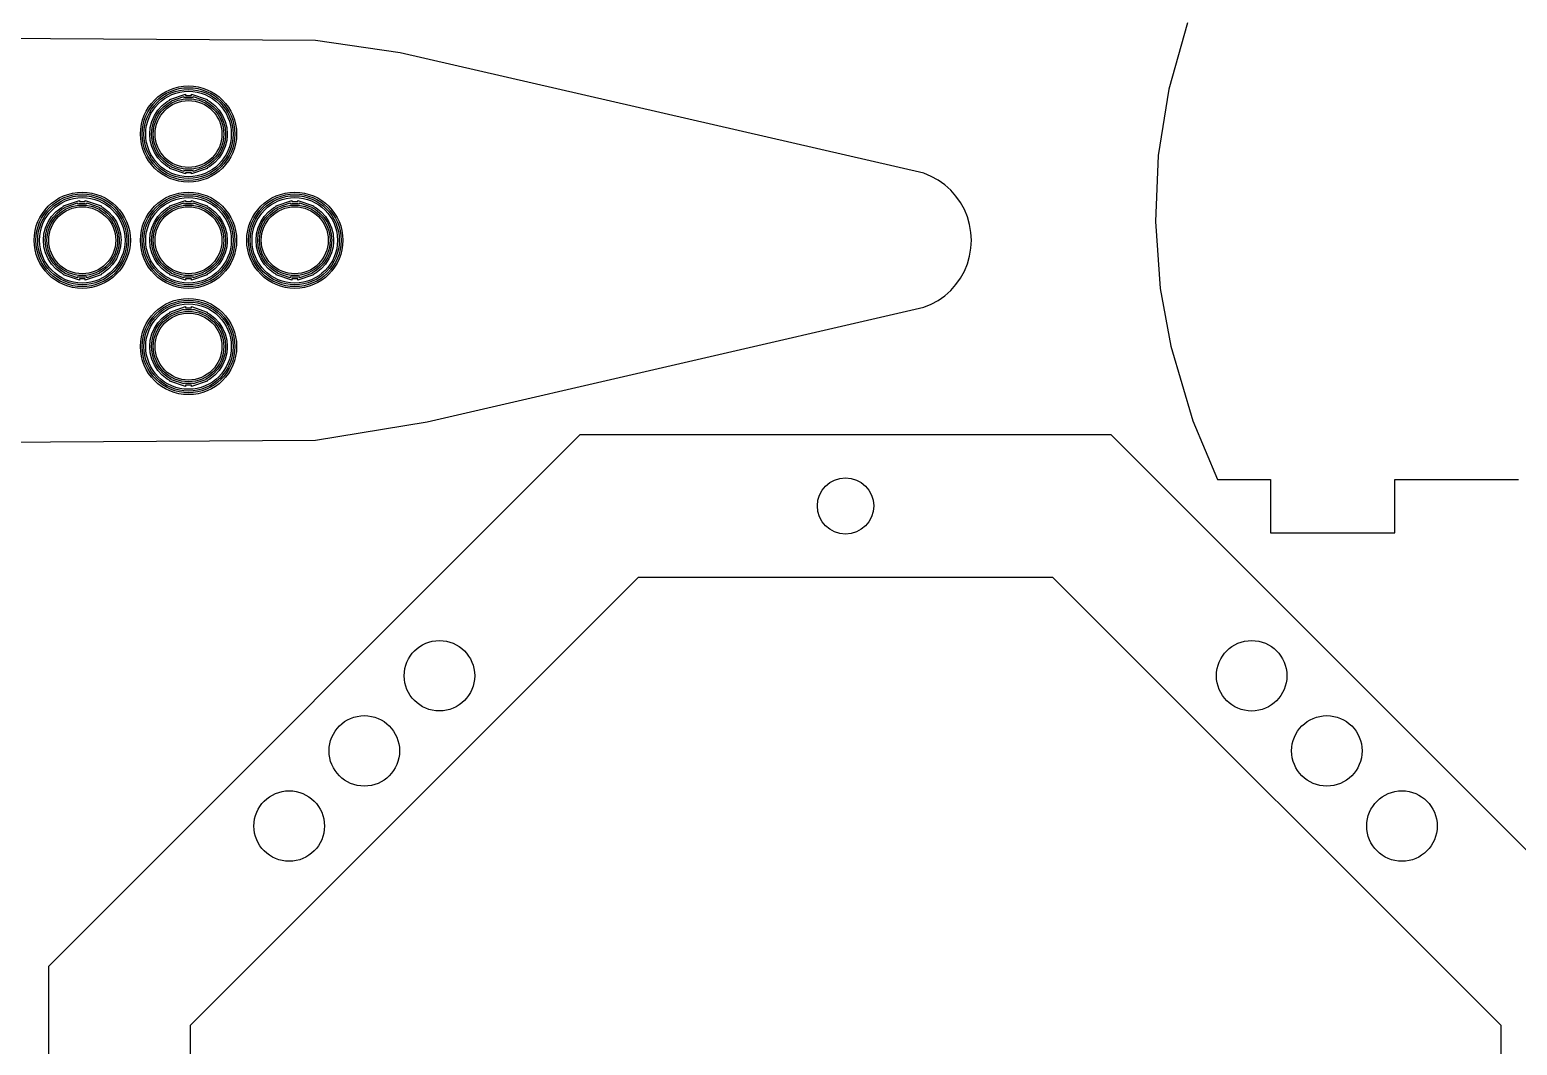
# Model space of a CAD drawing. Header units: millimetres. Extents: x -214 to 214, y -114 to 114.
# Drawn here: x 39.5 to 123.5, y -57.9 to -0.6 of the extents above; entities that cross this region are included whole.
import ezdxf

# ---------------------------------------------------------------- set-up
doc = ezdxf.new("R2010")
doc.units = ezdxf.units.MM
doc.layers.add('1', color=7, linetype='CONTINUOUS')

msp = doc.modelspace()

# ---------------------------------------------------------------- linework, layer by layer
at = {"layer": '1', "color": 0}
for p, q in [((104.871, -0.215), (103.831, -3.966)), ((55.638, -1.224), (24.915, -1.011)), ((60.425, -1.924), (55.638, -1.224)), ((89.998, -8.717), (60.425, -1.924)), ((103.831, -3.966), (103.229, -7.717)), ((103.229, -7.717), (103.064, -11.437)), ((90.413, -8.889), (89.998, -8.717)), ((90.806, -9.107), (90.413, -8.889)), ((91.172, -9.367), (90.806, -9.107)), ((91.507, -9.667), (91.172, -9.367)), ((91.806, -10.002), (91.507, -9.667)), ((92.065, -10.369), (91.806, -10.002)), ((92.283, -10.762), (92.065, -10.369)), ((92.454, -11.177), (92.283, -10.762)), ((92.579, -11.609), (92.454, -11.177)), ((92.654, -12.052), (92.579, -11.609)), ((103.064, -11.437), (103.339, -15.22)), ((92.679, -12.5), (92.654, -12.052)), ((92.654, -12.948), (92.679, -12.5)), ((92.454, -13.823), (92.579, -13.391)), ((92.579, -13.391), (92.654, -12.948)), ((92.065, -14.631), (92.283, -14.238)), ((92.283, -14.238), (92.454, -13.823)), ((91.507, -15.333), (91.806, -14.998)), ((91.806, -14.998), (92.065, -14.631)), ((90.413, -16.111), (90.806, -15.893)), ((90.806, -15.893), (91.172, -15.633)), ((91.172, -15.633), (91.507, -15.333)), ((103.339, -15.22), (103.929, -18.47)), ((61.949, -22.753), (89.998, -16.283)), ((89.998, -16.283), (90.413, -16.111)), ((103.929, -18.47), (105.186, -22.69)), ((70.568, -23.49), (40.562, -53.496)), ((55.637, -23.776), (61.949, -22.753)), ((100.576, -23.49), (70.568, -23.49)), ((130.582, -53.496), (100.576, -23.49)), ((105.186, -22.69), (106.565, -26.01)), ((24.914, -23.989), (55.637, -23.776)), ((106.565, -26.01), (109.562, -26.01)), ((109.562, -26.01), (109.562, -29.01)), ((116.582, -26.01), (123.562, -26.01)), ((116.582, -29.01), (116.582, -26.01)), ((109.562, -29.01), (116.582, -29.01)), ((48.582, -56.817), (73.89, -31.51)), ((73.89, -31.51), (97.255, -31.51)), ((97.255, -31.51), (122.562, -56.817)), ((40.562, -53.496), (40.562, -82.5)), ((48.583, -80.182), (48.582, -56.817)), ((122.562, -56.817), (122.562, -80.182))]:
    msp.add_line(p, q, dxfattribs=at)
at = {"layer": '1', "color": 1}
for p, q in [((46.745, -5.155), (46.991, -4.889)), ((46.825, -5.217), (47.059, -4.962)), ((46.991, -4.889), (47.276, -4.666)), ((47.059, -4.962), (47.331, -4.75)), ((47.276, -4.666), (47.417, -4.59)), ((47.331, -4.75), (47.517, -4.65)), ((47.417, -4.554), (48.311, -4.247)), ((47.417, -4.59), (47.417, -4.554)), ((47.517, -4.625), (48.211, -4.387)), ((47.517, -4.65), (47.517, -4.625)), ((48.211, -4.387), (48.211, -4.432)), ((48.211, -4.432), (48.304, -4.416)), ((48.304, -4.416), (48.647, -4.416)), ((48.311, -4.247), (48.311, -4.316)), ((48.311, -4.316), (48.64, -4.316)), ((48.64, -4.316), (48.64, -4.247)), ((48.64, -4.247), (49.534, -4.554)), ((48.647, -4.416), (48.74, -4.432)), ((48.74, -4.432), (48.74, -4.387)), ((48.74, -4.387), (49.434, -4.625)), ((49.434, -4.625), (49.434, -4.65)), ((49.434, -4.65), (49.62, -4.75)), ((49.534, -4.554), (49.534, -4.59)), ((49.534, -4.59), (49.675, -4.666)), ((49.62, -4.75), (49.892, -4.962)), ((49.675, -4.666), (49.96, -4.889)), ((49.892, -4.962), (50.126, -5.217)), ((49.96, -4.889), (50.206, -5.155)), ((46.314, -6.14), (46.402, -5.789)), ((46.402, -5.789), (46.549, -5.457)), ((46.413, -6.156), (46.497, -5.822)), ((46.497, -5.822), (46.638, -5.504)), ((46.549, -5.457), (46.745, -5.155)), ((46.638, -5.504), (46.825, -5.217)), ((50.126, -5.217), (50.313, -5.504)), ((50.206, -5.155), (50.402, -5.457)), ((50.313, -5.504), (50.454, -5.822)), ((50.402, -5.457), (50.549, -5.789)), ((50.454, -5.822), (50.538, -6.156)), ((50.549, -5.789), (50.637, -6.14)), ((46.285, -6.499), (46.314, -6.14)), ((46.314, -6.86), (46.285, -6.499)), ((46.385, -6.499), (46.413, -6.156)), ((46.413, -6.844), (46.385, -6.499)), ((50.538, -6.156), (50.566, -6.503)), ((50.556, -6.602), (50.538, -6.845)), ((50.566, -6.503), (50.556, -6.602)), ((50.637, -6.14), (50.666, -6.504)), ((50.658, -6.584), (50.637, -6.861)), ((50.666, -6.504), (50.658, -6.584)), ((46.402, -7.211), (46.314, -6.86)), ((46.549, -7.543), (46.402, -7.211)), ((46.497, -7.178), (46.413, -6.844)), ((46.638, -7.496), (46.497, -7.178)), ((46.745, -7.845), (46.549, -7.543)), ((46.825, -7.783), (46.638, -7.496)), ((50.313, -7.496), (50.126, -7.783)), ((50.402, -7.543), (50.206, -7.845)), ((50.453, -7.181), (50.313, -7.496)), ((50.548, -7.213), (50.402, -7.543)), ((50.538, -6.845), (50.453, -7.181)), ((50.637, -6.861), (50.548, -7.213)), ((46.991, -8.111), (46.745, -7.845)), ((47.059, -8.038), (46.825, -7.783)), ((47.276, -8.334), (46.991, -8.111)), ((47.331, -8.25), (47.059, -8.038)), ((47.417, -8.41), (47.276, -8.334)), ((47.517, -8.35), (47.331, -8.25)), ((47.517, -8.375), (47.517, -8.35)), ((48.211, -8.613), (47.517, -8.375)), ((49.434, -8.375), (48.74, -8.613)), ((49.62, -8.25), (49.434, -8.35)), ((49.434, -8.35), (49.434, -8.375)), ((49.675, -8.334), (49.534, -8.41)), ((49.891, -8.039), (49.62, -8.25)), ((49.959, -8.112), (49.675, -8.334)), ((50.126, -7.783), (49.891, -8.039)), ((50.206, -7.845), (49.959, -8.112)), ((47.417, -8.446), (47.417, -8.41)), ((48.311, -8.753), (47.417, -8.446)), ((48.304, -8.584), (48.211, -8.568)), ((48.211, -8.568), (48.211, -8.613)), ((48.647, -8.584), (48.304, -8.584)), ((48.64, -8.684), (48.311, -8.684)), ((48.311, -8.684), (48.311, -8.753)), ((49.534, -8.446), (48.64, -8.753)), ((48.64, -8.753), (48.64, -8.684)), ((48.74, -8.568), (48.647, -8.584)), ((48.74, -8.613), (48.74, -8.568)), ((49.534, -8.41), (49.534, -8.446)), ((40.745, -11.155), (40.991, -10.889)), ((40.991, -10.889), (41.276, -10.666)), ((41.059, -10.962), (41.331, -10.75)), ((41.276, -10.666), (41.417, -10.59)), ((41.331, -10.75), (41.517, -10.65)), ((41.417, -10.554), (42.311, -10.247)), ((41.417, -10.59), (41.417, -10.554)), ((41.517, -10.625), (42.211, -10.387)), ((41.517, -10.65), (41.517, -10.625)), ((42.211, -10.387), (42.211, -10.432)), ((42.211, -10.432), (42.304, -10.416)), ((42.304, -10.416), (42.647, -10.416)), ((42.311, -10.247), (42.311, -10.316)), ((42.311, -10.316), (42.64, -10.316)), ((42.64, -10.316), (42.64, -10.247)), ((42.64, -10.247), (43.534, -10.554)), ((42.647, -10.416), (42.74, -10.432)), ((42.74, -10.432), (42.74, -10.387)), ((42.74, -10.387), (43.434, -10.625)), ((43.434, -10.625), (43.434, -10.65)), ((43.434, -10.65), (43.62, -10.75)), ((43.534, -10.554), (43.534, -10.59)), ((43.534, -10.59), (43.675, -10.666)), ((43.62, -10.75), (43.892, -10.962)), ((43.675, -10.666), (43.96, -10.889)), ((43.96, -10.889), (44.206, -11.155)), ((46.745, -11.155), (46.991, -10.889)), ((46.991, -10.889), (47.276, -10.666)), ((47.059, -10.962), (47.331, -10.75)), ((47.276, -10.666), (47.417, -10.59)), ((47.331, -10.75), (47.517, -10.65)), ((47.417, -10.554), (48.311, -10.247)), ((47.417, -10.59), (47.417, -10.554)), ((47.517, -10.625), (48.211, -10.387)), ((47.517, -10.65), (47.517, -10.625)), ((48.211, -10.387), (48.211, -10.432)), ((48.211, -10.432), (48.304, -10.416)), ((48.304, -10.416), (48.647, -10.416)), ((48.311, -10.247), (48.311, -10.316)), ((48.311, -10.316), (48.64, -10.316)), ((48.64, -10.316), (48.64, -10.247)), ((48.64, -10.247), (49.534, -10.554)), ((48.647, -10.416), (48.74, -10.432)), ((48.74, -10.432), (48.74, -10.387)), ((48.74, -10.387), (49.434, -10.625)), ((49.434, -10.625), (49.434, -10.65)), ((49.434, -10.65), (49.62, -10.75)), ((49.534, -10.554), (49.534, -10.59)), ((49.534, -10.59), (49.675, -10.666)), ((49.62, -10.75), (49.892, -10.962)), ((49.675, -10.666), (49.96, -10.889)), ((49.96, -10.889), (50.206, -11.155)), ((52.745, -11.155), (52.991, -10.889)), ((52.991, -10.889), (53.276, -10.666)), ((53.059, -10.962), (53.331, -10.75)), ((53.276, -10.666), (53.417, -10.59)), ((53.331, -10.75), (53.517, -10.65)), ((53.417, -10.554), (54.311, -10.247)), ((53.417, -10.59), (53.417, -10.554)), ((53.517, -10.625), (54.211, -10.387)), ((53.517, -10.65), (53.517, -10.625)), ((54.211, -10.387), (54.211, -10.432)), ((54.211, -10.432), (54.304, -10.416)), ((54.304, -10.416), (54.647, -10.416)), ((54.311, -10.247), (54.311, -10.316)), ((54.311, -10.316), (54.64, -10.316)), ((54.64, -10.316), (54.64, -10.247)), ((54.64, -10.247), (55.534, -10.554)), ((54.647, -10.416), (54.74, -10.432)), ((54.74, -10.432), (54.74, -10.387)), ((54.74, -10.387), (55.434, -10.625)), ((55.434, -10.625), (55.434, -10.65)), ((55.434, -10.65), (55.62, -10.75)), ((55.534, -10.554), (55.534, -10.59)), ((55.534, -10.59), (55.675, -10.666)), ((55.62, -10.75), (55.892, -10.962)), ((55.675, -10.666), (55.96, -10.889)), ((55.96, -10.889), (56.206, -11.155)), ((40.402, -11.789), (40.549, -11.457)), ((40.497, -11.822), (40.638, -11.504)), ((40.549, -11.457), (40.745, -11.155)), ((40.638, -11.504), (40.825, -11.217)), ((40.825, -11.217), (41.059, -10.962)), ((43.892, -10.962), (44.126, -11.217)), ((44.126, -11.217), (44.313, -11.504)), ((44.206, -11.155), (44.402, -11.457)), ((44.313, -11.504), (44.454, -11.822)), ((44.402, -11.457), (44.549, -11.789)), ((46.402, -11.789), (46.549, -11.457)), ((46.497, -11.822), (46.638, -11.504)), ((46.549, -11.457), (46.745, -11.155)), ((46.638, -11.504), (46.825, -11.217)), ((46.825, -11.217), (47.059, -10.962)), ((49.892, -10.962), (50.126, -11.217)), ((50.126, -11.217), (50.313, -11.504)), ((50.206, -11.155), (50.402, -11.457)), ((50.313, -11.504), (50.454, -11.822)), ((50.402, -11.457), (50.549, -11.789)), ((52.402, -11.789), (52.549, -11.457)), ((52.497, -11.822), (52.638, -11.504)), ((52.549, -11.457), (52.745, -11.155)), ((52.638, -11.504), (52.825, -11.217)), ((52.825, -11.217), (53.059, -10.962)), ((55.892, -10.962), (56.126, -11.217)), ((56.126, -11.217), (56.313, -11.504)), ((56.206, -11.155), (56.402, -11.457)), ((56.313, -11.504), (56.454, -11.822)), ((56.402, -11.457), (56.549, -11.789)), ((40.285, -12.499), (40.314, -12.14)), ((40.314, -12.86), (40.285, -12.499)), ((40.314, -12.14), (40.402, -11.789)), ((40.385, -12.499), (40.413, -12.156)), ((40.413, -12.844), (40.385, -12.499)), ((40.413, -12.156), (40.497, -11.822)), ((44.454, -11.822), (44.538, -12.156)), ((44.538, -12.156), (44.566, -12.503)), ((44.549, -11.789), (44.637, -12.14)), ((44.566, -12.503), (44.556, -12.602)), ((44.637, -12.14), (44.666, -12.504)), ((44.658, -12.583), (44.637, -12.861)), ((44.666, -12.504), (44.658, -12.583)), ((46.285, -12.499), (46.314, -12.14)), ((46.314, -12.86), (46.285, -12.499)), ((46.314, -12.14), (46.402, -11.789)), ((46.385, -12.499), (46.413, -12.156)), ((46.413, -12.844), (46.385, -12.499)), ((46.413, -12.156), (46.497, -11.822)), ((50.454, -11.822), (50.538, -12.156)), ((50.538, -12.156), (50.566, -12.503)), ((50.549, -11.789), (50.637, -12.14)), ((50.566, -12.503), (50.556, -12.602)), ((50.637, -12.14), (50.666, -12.504)), ((50.658, -12.583), (50.637, -12.861)), ((50.666, -12.504), (50.658, -12.583)), ((52.285, -12.499), (52.314, -12.14)), ((52.314, -12.86), (52.285, -12.499)), ((52.314, -12.14), (52.402, -11.789)), ((52.385, -12.499), (52.413, -12.156)), ((52.413, -12.844), (52.385, -12.499)), ((52.413, -12.156), (52.497, -11.822)), ((56.454, -11.822), (56.538, -12.156)), ((56.538, -12.156), (56.566, -12.503)), ((56.549, -11.789), (56.637, -12.14)), ((56.566, -12.503), (56.556, -12.602)), ((56.637, -12.14), (56.666, -12.504)), ((56.658, -12.583), (56.637, -12.861)), ((56.666, -12.504), (56.658, -12.583)), ((40.402, -13.211), (40.314, -12.86)), ((40.549, -13.543), (40.402, -13.211)), ((40.497, -13.178), (40.413, -12.844)), ((40.638, -13.496), (40.497, -13.178)), ((44.453, -13.181), (44.313, -13.496)), ((44.548, -13.213), (44.402, -13.543)), ((44.538, -12.845), (44.453, -13.181)), ((44.556, -12.602), (44.538, -12.845)), ((44.637, -12.861), (44.548, -13.213)), ((46.402, -13.211), (46.314, -12.86)), ((46.549, -13.543), (46.402, -13.211)), ((46.497, -13.178), (46.413, -12.844)), ((46.638, -13.496), (46.497, -13.178)), ((50.453, -13.181), (50.313, -13.496)), ((50.548, -13.213), (50.402, -13.543)), ((50.538, -12.845), (50.453, -13.181)), ((50.556, -12.602), (50.538, -12.845)), ((50.637, -12.861), (50.548, -13.213)), ((52.402, -13.211), (52.314, -12.86)), ((52.549, -13.543), (52.402, -13.211)), ((52.497, -13.178), (52.413, -12.844)), ((52.638, -13.496), (52.497, -13.178)), ((56.453, -13.181), (56.313, -13.496)), ((56.548, -13.213), (56.402, -13.543)), ((56.538, -12.845), (56.453, -13.181)), ((56.556, -12.602), (56.538, -12.845)), ((56.637, -12.861), (56.548, -13.213)), ((40.745, -13.845), (40.549, -13.543)), ((40.825, -13.783), (40.638, -13.496)), ((40.991, -14.111), (40.745, -13.845)), ((41.059, -14.038), (40.825, -13.783)), ((41.276, -14.334), (40.991, -14.111)), ((41.331, -14.25), (41.059, -14.038)), ((41.517, -14.35), (41.331, -14.25)), ((43.62, -14.25), (43.434, -14.35)), ((43.891, -14.039), (43.62, -14.25)), ((43.959, -14.112), (43.675, -14.334)), ((44.126, -13.783), (43.891, -14.039)), ((44.206, -13.845), (43.959, -14.112)), ((44.313, -13.496), (44.126, -13.783)), ((44.402, -13.543), (44.206, -13.845)), ((46.745, -13.845), (46.549, -13.543)), ((46.825, -13.783), (46.638, -13.496)), ((46.991, -14.111), (46.745, -13.845)), ((47.059, -14.038), (46.825, -13.783)), ((47.276, -14.334), (46.991, -14.111)), ((47.331, -14.25), (47.059, -14.038)), ((47.517, -14.35), (47.331, -14.25)), ((49.62, -14.25), (49.434, -14.35)), ((49.891, -14.039), (49.62, -14.25)), ((49.959, -14.112), (49.675, -14.334)), ((50.126, -13.783), (49.891, -14.039)), ((50.206, -13.845), (49.959, -14.112)), ((50.313, -13.496), (50.126, -13.783)), ((50.402, -13.543), (50.206, -13.845)), ((52.745, -13.845), (52.549, -13.543)), ((52.825, -13.783), (52.638, -13.496)), ((52.991, -14.111), (52.745, -13.845)), ((53.059, -14.038), (52.825, -13.783)), ((53.276, -14.334), (52.991, -14.111)), ((53.331, -14.25), (53.059, -14.038)), ((53.517, -14.35), (53.331, -14.25)), ((55.62, -14.25), (55.434, -14.35)), ((55.891, -14.039), (55.62, -14.25)), ((55.959, -14.112), (55.675, -14.334)), ((56.126, -13.783), (55.891, -14.039)), ((56.206, -13.845), (55.959, -14.112)), ((56.313, -13.496), (56.126, -13.783)), ((56.402, -13.543), (56.206, -13.845)), ((41.417, -14.41), (41.276, -14.334)), ((41.417, -14.446), (41.417, -14.41)), ((42.311, -14.753), (41.417, -14.446)), ((41.517, -14.375), (41.517, -14.35)), ((42.211, -14.613), (41.517, -14.375)), ((42.304, -14.584), (42.211, -14.568)), ((42.211, -14.568), (42.211, -14.613)), ((42.647, -14.584), (42.304, -14.584)), ((42.64, -14.684), (42.311, -14.684)), ((42.311, -14.684), (42.311, -14.753)), ((43.534, -14.446), (42.64, -14.753)), ((42.64, -14.753), (42.64, -14.684)), ((42.74, -14.568), (42.647, -14.584)), ((43.434, -14.375), (42.74, -14.613)), ((42.74, -14.613), (42.74, -14.568)), ((43.434, -14.35), (43.434, -14.375)), ((43.675, -14.334), (43.534, -14.41)), ((43.534, -14.41), (43.534, -14.446)), ((47.417, -14.41), (47.276, -14.334)), ((47.417, -14.446), (47.417, -14.41)), ((48.311, -14.753), (47.417, -14.446)), ((47.517, -14.375), (47.517, -14.35)), ((48.211, -14.613), (47.517, -14.375)), ((48.304, -14.584), (48.211, -14.568)), ((48.211, -14.568), (48.211, -14.613)), ((48.647, -14.584), (48.304, -14.584)), ((48.64, -14.684), (48.311, -14.684)), ((48.311, -14.684), (48.311, -14.753)), ((49.534, -14.446), (48.64, -14.753)), ((48.64, -14.753), (48.64, -14.684)), ((48.74, -14.568), (48.647, -14.584)), ((49.434, -14.375), (48.74, -14.613)), ((48.74, -14.613), (48.74, -14.568)), ((49.434, -14.35), (49.434, -14.375)), ((49.675, -14.334), (49.534, -14.41)), ((49.534, -14.41), (49.534, -14.446)), ((53.417, -14.41), (53.276, -14.334)), ((53.417, -14.446), (53.417, -14.41)), ((54.311, -14.753), (53.417, -14.446)), ((53.517, -14.375), (53.517, -14.35)), ((54.211, -14.613), (53.517, -14.375)), ((54.304, -14.584), (54.211, -14.568)), ((54.211, -14.568), (54.211, -14.613)), ((54.647, -14.584), (54.304, -14.584)), ((54.64, -14.684), (54.311, -14.684)), ((54.311, -14.684), (54.311, -14.753)), ((55.534, -14.446), (54.64, -14.753)), ((54.64, -14.753), (54.64, -14.684)), ((54.74, -14.568), (54.647, -14.584)), ((55.434, -14.375), (54.74, -14.613)), ((54.74, -14.613), (54.74, -14.568)), ((55.434, -14.35), (55.434, -14.375)), ((55.675, -14.334), (55.534, -14.41)), ((55.534, -14.41), (55.534, -14.446)), ((46.991, -16.889), (47.276, -16.666)), ((47.059, -16.962), (47.331, -16.75)), ((47.276, -16.666), (47.417, -16.59)), ((47.331, -16.75), (47.517, -16.65)), ((47.417, -16.554), (48.311, -16.247)), ((47.417, -16.59), (47.417, -16.554)), ((47.517, -16.625), (48.211, -16.387)), ((47.517, -16.65), (47.517, -16.625)), ((48.211, -16.387), (48.211, -16.432)), ((48.211, -16.432), (48.304, -16.416)), ((48.304, -16.416), (48.647, -16.416)), ((48.311, -16.247), (48.311, -16.316)), ((48.311, -16.316), (48.64, -16.316)), ((48.64, -16.316), (48.64, -16.247)), ((48.64, -16.247), (49.534, -16.554)), ((48.647, -16.416), (48.74, -16.432)), ((48.74, -16.432), (48.74, -16.387)), ((48.74, -16.387), (49.434, -16.625)), ((49.434, -16.625), (49.434, -16.65)), ((49.434, -16.65), (49.62, -16.75)), ((49.534, -16.554), (49.534, -16.59)), ((49.534, -16.59), (49.675, -16.666)), ((49.62, -16.75), (49.892, -16.962)), ((49.675, -16.666), (49.96, -16.889)), ((46.402, -17.789), (46.549, -17.457)), ((46.497, -17.822), (46.638, -17.504)), ((46.549, -17.457), (46.745, -17.155)), ((46.638, -17.504), (46.825, -17.217)), ((46.745, -17.155), (46.991, -16.889)), ((46.825, -17.217), (47.059, -16.962)), ((49.892, -16.962), (50.126, -17.217)), ((49.96, -16.889), (50.206, -17.155)), ((50.126, -17.217), (50.313, -17.504)), ((50.206, -17.155), (50.402, -17.457)), ((50.313, -17.504), (50.454, -17.822)), ((50.402, -17.457), (50.549, -17.789)), ((46.285, -18.499), (46.314, -18.14)), ((46.314, -18.14), (46.402, -17.789)), ((46.385, -18.499), (46.413, -18.156)), ((46.413, -18.156), (46.497, -17.822)), ((50.454, -17.822), (50.538, -18.156)), ((50.538, -18.156), (50.566, -18.503)), ((50.549, -17.789), (50.637, -18.14)), ((50.637, -18.14), (50.666, -18.504)), ((46.314, -18.86), (46.285, -18.499)), ((46.402, -19.211), (46.314, -18.86)), ((46.413, -18.844), (46.385, -18.499)), ((46.549, -19.543), (46.402, -19.211)), ((46.497, -19.178), (46.413, -18.844)), ((46.638, -19.496), (46.497, -19.178)), ((50.453, -19.181), (50.313, -19.496)), ((50.548, -19.213), (50.402, -19.543)), ((50.538, -18.845), (50.453, -19.181)), ((50.556, -18.602), (50.538, -18.845)), ((50.637, -18.861), (50.548, -19.213)), ((50.566, -18.503), (50.556, -18.602)), ((50.658, -18.583), (50.637, -18.861)), ((50.666, -18.504), (50.658, -18.583)), ((46.745, -19.845), (46.549, -19.543)), ((46.825, -19.783), (46.638, -19.496)), ((46.991, -20.111), (46.745, -19.845)), ((47.059, -20.038), (46.825, -19.783)), ((47.276, -20.334), (46.991, -20.111)), ((47.331, -20.25), (47.059, -20.038)), ((49.891, -20.039), (49.62, -20.25)), ((49.959, -20.112), (49.675, -20.334)), ((50.126, -19.783), (49.891, -20.039)), ((50.206, -19.845), (49.959, -20.112)), ((50.313, -19.496), (50.126, -19.783)), ((50.402, -19.543), (50.206, -19.845)), ((47.417, -20.41), (47.276, -20.334)), ((47.517, -20.35), (47.331, -20.25)), ((47.417, -20.446), (47.417, -20.41)), ((48.311, -20.753), (47.417, -20.446)), ((47.517, -20.375), (47.517, -20.35)), ((48.211, -20.613), (47.517, -20.375)), ((48.304, -20.584), (48.211, -20.568)), ((48.211, -20.568), (48.211, -20.613)), ((48.647, -20.584), (48.304, -20.584)), ((48.64, -20.684), (48.311, -20.684)), ((48.311, -20.684), (48.311, -20.753)), ((49.534, -20.446), (48.64, -20.753)), ((48.64, -20.753), (48.64, -20.684)), ((48.74, -20.568), (48.647, -20.584)), ((49.434, -20.375), (48.74, -20.613)), ((48.74, -20.613), (48.74, -20.568)), ((49.62, -20.25), (49.434, -20.35)), ((49.434, -20.35), (49.434, -20.375)), ((49.675, -20.334), (49.534, -20.41)), ((49.534, -20.41), (49.534, -20.446))]:
    msp.add_line(p, q, dxfattribs=at)
for centre, radius in [((48.475, -6.5), 2.715), ((48.475, -6.5), 2.615), ((48.475, -6.499), 2.514), ((48.475, -6.5), 2.414), ((48.475, -6.499), 1.991), ((48.475, -6.499), 1.89), ((42.475, -12.499), 2.715), ((42.475, -12.5), 2.615), ((42.475, -12.499), 2.514), ((48.475, -12.499), 2.715), ((48.475, -12.5), 2.615), ((48.475, -12.499), 2.514), ((54.475, -12.499), 2.715), ((54.475, -12.5), 2.615), ((54.475, -12.499), 2.514), ((42.475, -12.5), 2.414), ((42.475, -12.499), 1.991), ((42.475, -12.499), 1.89), ((48.475, -12.5), 2.414), ((48.475, -12.499), 1.991), ((48.475, -12.499), 1.89), ((54.475, -12.5), 2.414), ((54.475, -12.499), 1.991), ((54.475, -12.499), 1.89), ((48.475, -18.5), 2.715), ((48.475, -18.5), 2.615), ((48.475, -18.499), 2.514), ((48.475, -18.5), 2.414), ((48.475, -18.499), 1.991), ((48.475, -18.499), 1.89)]:
    msp.add_circle(centre, radius, dxfattribs=at)
at = {"layer": '1', "color": 0}
for centre, radius in [((48.475, -6.499), 1.89), ((42.475, -12.499), 1.89), ((48.475, -12.499), 1.89), ((54.475, -12.499), 1.89), ((48.475, -18.499), 1.89), ((85.572, -27.499), 1.59), ((62.641, -37.084), 1.99), ((108.501, -37.085), 1.99), ((58.401, -41.326), 1.99), ((112.744, -41.327), 1.99), ((54.159, -45.57), 1.99), ((116.986, -45.57), 1.99)]:
    msp.add_circle(centre, radius, dxfattribs=at)

doc.saveas('drawing.dxf')
